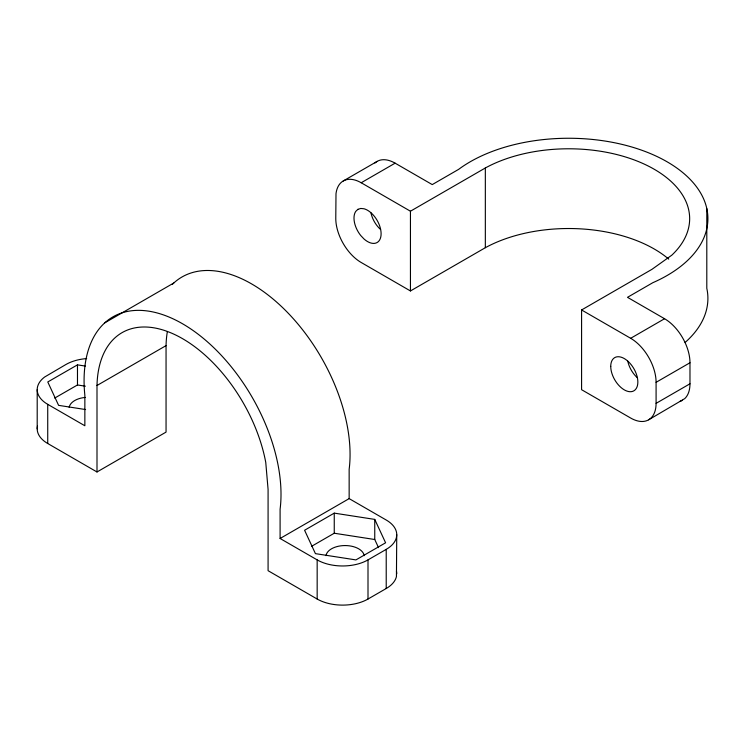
<?xml version="1.0" encoding="UTF-8"?>
<svg xmlns="http://www.w3.org/2000/svg" width="744" height="744" viewBox="0 0 744 744"><rect width="100%" height="100%" fill="white"/><g stroke="black" fill="none" stroke-linecap="round" stroke-linejoin="round"><path stroke-width="1.12" d="M37.2 428.832L37.2 389.661M167.344 331.666A121.021 69.871 60 0 0 166.052 345.625L166.052 432.106L96.999 471.975L47.728 443.508L47.728 404.336A35.944 20.758 0 0 1 44.631 377.022L65.946 364.486A35.944 20.758 0 0 1 86.667 358.58M280.097 538.489L349.15 498.62L386.22 520.019A35.944 20.758 0 0 1 396.747 534.694L396.44 537.41A35.944 20.758 0 0 1 386.22 549.37L368.001 559.888A35.944 20.758 0 0 1 317.167 559.888L280.097 538.489L280.097 509.231A139.258 80.399 60 0 0 183.052 324.068A139.258 80.399 60 0 0 84.853 395.324L84.853 425.763L47.728 404.336M396.747 534.694L396.44 576.544A35.944 20.758 0 0 1 386.22 588.513L368.001 599.032A35.944 20.758 0 0 1 317.167 599.032L268.082 570.695L268.082 489.459L265.757 462.452A121.021 69.871 60 0 0 173.603 334.037A121.021 69.871 60 0 0 96.999 385.494L96.999 471.975M648.638 419.811L650.833 418.193A35.944 20.758 60 0 0 656.087 403.36L656.087 382.323A35.944 20.758 60 0 0 630.67 338.297L581.585 309.96L581.585 389.698L630.67 418.035A35.944 20.758 60 0 0 648.638 419.811L684.731 398.626A35.944 20.758 60 0 0 689.976 383.783L689.976 362.756A35.944 20.758 60 0 0 664.559 318.73L627.499 297.33L652.841 282.692A139.258 80.399 0 0 0 667.619 162.099A139.258 80.399 0 0 0 458.602 169.381L432.245 184.596L395.12 163.168A35.944 20.758 60 0 0 374.957 163.01M343.226 180.978L377.152 161.392M104.737 322.868L173.789 282.999M668.735 259.117A121.021 69.871 0 0 0 485.339 247.706L410.446 290.951L361.193 262.493A35.944 20.758 60 0 1 335.777 218.466L336 193.728A35.944 20.758 60 0 1 361.193 182.754L395.12 163.168M96.999 385.494L166.052 345.625M410.446 290.951L410.446 211.212L485.339 167.977A121.021 69.871 0 0 1 644.806 164.359A121.021 69.871 0 0 1 671.823 255.164L651.939 269.347L581.585 309.96M630.67 338.297L664.559 318.73M334.251 513.128L304.584 530.249L315.428 553.638L355.93 559.906L385.597 542.794L374.753 519.405L334.251 513.128L334.251 533.234L311.504 546.356M656.087 382.323L689.976 362.756M656.087 403.36L689.976 383.783M85.355 366.085L77.478 364.858L47.783 381.96L58.599 405.35L85.588 409.553M54.712 398.077L77.478 384.964L85.355 386.192M334.251 533.234L374.753 539.512L378.529 547.64M361.193 182.754L410.446 211.212M706.8 208.58L706.8 288.309A139.258 80.399 0 0 1 685.103 342.473M485.339 167.977L485.339 247.706M386.22 549.37L386.22 588.513M374.753 519.405L374.753 539.512M368.001 559.888L368.001 599.032M349.15 498.62L349.15 469.362A139.258 80.399 60 0 0 288.57 313.568A139.258 80.399 60 0 0 172.245 284.468M317.167 559.888L317.167 599.032M77.478 364.858L77.478 384.964M682.536 400.244A35.944 20.758 60 0 1 680.035 401.332M380.556 229.478A19.167 11.067 60 0 1 370.977 212.877M637.366 377.738A19.167 11.067 60 0 1 627.778 361.138M325.993 555.666A19.167 11.067 0 0 1 345.086 545.557A19.167 11.067 0 0 1 364.188 555.666M69.183 407.396A19.167 11.067 0 0 1 85.281 397.426M47.728 443.508A35.944 20.758 0 0 1 37.507 426.126M396.44 571.132A35.944 20.758 0 0 1 396.747 573.838M357.966 209.315L355.809 211.315A19.167 11.067 60 0 0 360.766 235.56L364.039 239.01A19.167 11.067 60 0 0 381.105 233.746A19.167 11.067 60 0 0 364.039 208.776L360.766 208.45L357.966 209.315M610.74 366.392A19.167 11.067 60 0 0 631.07 391.688A19.167 11.067 60 0 0 631.07 364.579A19.167 11.067 60 0 0 610.74 366.392"/></g></svg>
